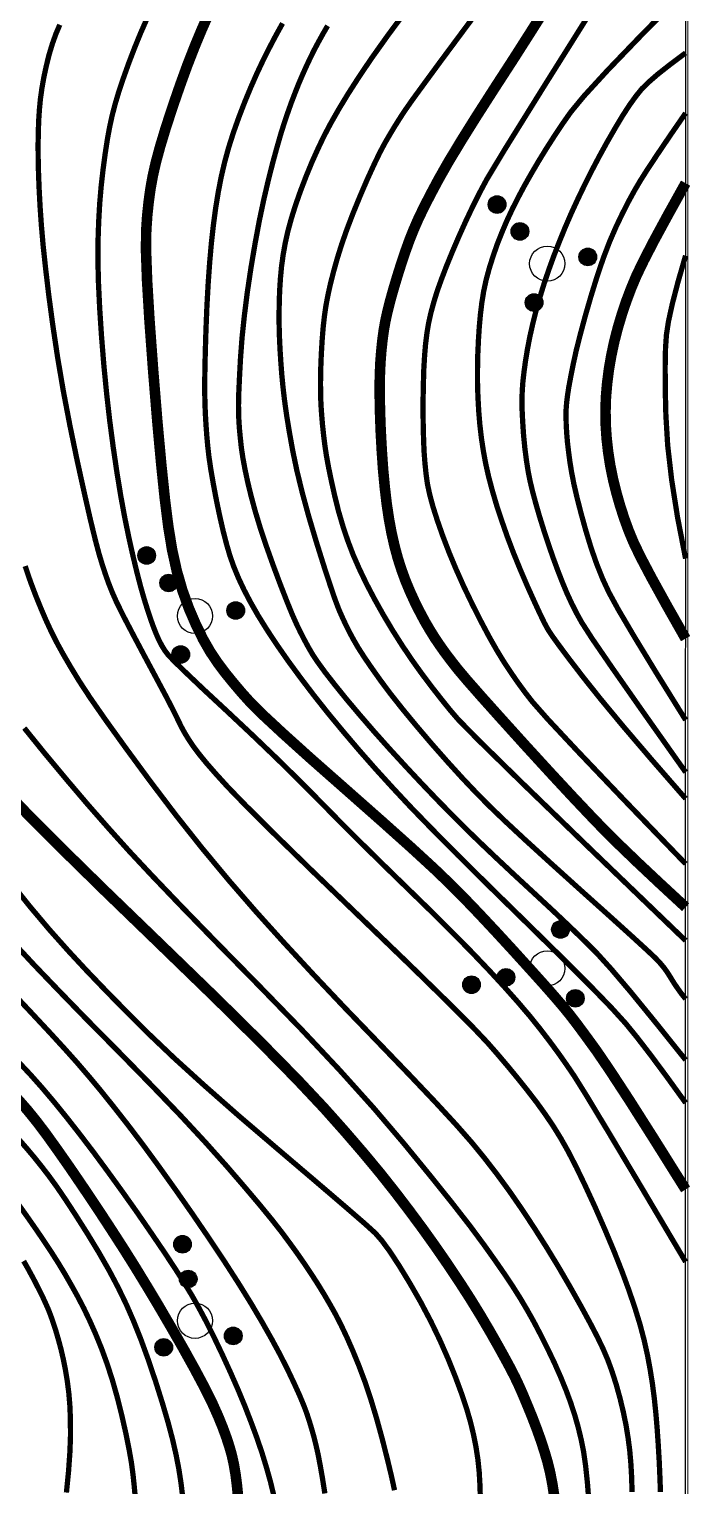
# Model space of a CAD drawing. Extents: x 396500 to 398250, y 1005980 to 1008200.
# Drawn here: x 398240.68 to 398250.08, y 1007871.7 to 1007892.37 of the extents above; entities that cross this region are included whole.
import ezdxf

# ---------------------------------------------------------------- set-up
doc = ezdxf.new("R2010")
doc.units = 0
doc.header["$LTSCALE"] = 0.5
doc.layers.get('0').update_dxf_attribs({"linetype": 'CONTINUOUS'})
doc.layers.add('ASSIST', color=7, linetype='CONTINUOUS', plot=False)
doc.layers.add('DGX', color=2, linetype='CONTINUOUS')
doc.layers.add('ZBTZ', color=3, linetype='CONTINUOUS')
doc.layers.add('绘图层', color=6, linetype='CONTINUOUS', lineweight=5)
doc.linetypes.add('1161', pattern='A,0,[149,AAA.SHX,S=0.15,R=0,X=0,Y=0],-1.6', length=1.6)

# ---------------------------------------------------------------- blocks, each defined once
blk = doc.blocks.new('*U110')
at = {"linetype": 'Continuous'}
for points in [[(-0.25, 2.2), (-0.238, 2.123), (-0.238, 2.277)], [(-0.238, 2.277), (-0.202, 2.053), (-0.202, 2.347)], [(-0.202, 2.053), (-0.238, 2.277), (-0.238, 2.123)], [(-0.202, 2.347), (-0.147, 1.998), (-0.147, 2.402)], [(-0.147, 1.998), (-0.202, 2.347), (-0.202, 2.053)], [(-0.147, 2.402), (-0.077, 1.962), (-0.077, 2.438)], [(-0.077, 1.962), (-0.147, 2.402), (-0.147, 1.998)], [(-0.077, 2.438), (0, 1.95), (0, 2.45)], [(0, 1.95), (-0.077, 2.438), (-0.077, 1.962)], [(0, 2.45), (0.077, 1.962), (0.077, 2.438)], [(0.077, 1.962), (0, 2.45), (0, 1.95)], [(0.077, 2.438), (0.147, 1.998), (0.147, 2.402)], [(0.147, 1.998), (0.077, 2.438), (0.077, 1.962)], [(0.147, 2.402), (0.202, 2.053), (0.202, 2.347)], [(0.202, 2.053), (0.147, 2.402), (0.147, 1.998)], [(0.202, 2.347), (0.238, 2.123), (0.238, 2.277)], [(0.238, 2.123), (0.202, 2.347), (0.202, 2.053)], [(0.25, 2.2), (0.238, 2.277), (0.238, 2.123)]]:
    blk.add_solid(points, dxfattribs=at)
blk = doc.blocks.new('*U109')
at = {"linetype": 'Continuous'}
for points in [[(-0.25, 1.2), (-0.238, 1.123), (-0.238, 1.277)], [(-0.238, 1.277), (-0.202, 1.053), (-0.202, 1.347)], [(-0.202, 1.053), (-0.238, 1.277), (-0.238, 1.123)], [(-0.202, 1.347), (-0.147, 0.998), (-0.147, 1.402)], [(-0.147, 0.998), (-0.202, 1.347), (-0.202, 1.053)], [(-0.147, 1.402), (-0.077, 0.962), (-0.077, 1.438)], [(-0.077, 0.962), (-0.147, 1.402), (-0.147, 0.998)], [(-0.077, 1.438), (0, 0.95), (0, 1.45)], [(0, 0.95), (-0.077, 1.438), (-0.077, 0.962)], [(0, 1.45), (0.077, 0.962), (0.077, 1.438)], [(0.077, 0.962), (0, 1.45), (0, 0.95)], [(0.077, 1.438), (0.147, 0.998), (0.147, 1.402)], [(0.147, 0.998), (0.077, 1.438), (0.077, 0.962)], [(0.147, 1.402), (0.202, 1.053), (0.202, 1.347)], [(0.202, 1.053), (0.147, 1.402), (0.147, 0.998)], [(0.202, 1.347), (0.238, 1.123), (0.238, 1.277)], [(0.238, 1.123), (0.202, 1.347), (0.202, 1.053)], [(0.25, 1.2), (0.238, 1.277), (0.238, 1.123)]]:
    blk.add_solid(points, dxfattribs=at)
blk = doc.blocks.new('*U108')
at = {"linetype": 'Continuous'}
for points in [[(-1.202, -0.453), (-1.147, -0.802), (-1.147, -0.398)], [(-1.147, -0.398), (-1.077, -0.838), (-1.077, -0.362)], [(-1.077, -0.838), (-1.147, -0.398), (-1.147, -0.802)], [(-1.077, -0.362), (-1, -0.85), (-1, -0.35)], [(-1, -0.85), (-1.077, -0.362), (-1.077, -0.838)], [(-1, -0.35), (-0.923, -0.838), (-0.923, -0.362)], [(-0.923, -0.838), (-1, -0.35), (-1, -0.85)], [(-0.923, -0.362), (-0.853, -0.802), (-0.853, -0.398)], [(-0.853, -0.802), (-0.923, -0.362), (-0.923, -0.838)], [(-0.853, -0.398), (-0.798, -0.747), (-0.798, -0.453)], [(-0.798, -0.747), (-0.853, -0.398), (-0.853, -0.802)], [(-1.25, -0.6), (-1.238, -0.677), (-1.238, -0.523)], [(-1.238, -0.523), (-1.202, -0.747), (-1.202, -0.453)], [(-1.202, -0.747), (-1.238, -0.523), (-1.238, -0.677)], [(-1.147, -0.802), (-1.202, -0.453), (-1.202, -0.747)], [(-0.798, -0.453), (-0.762, -0.677), (-0.762, -0.523)], [(-0.762, -0.677), (-0.798, -0.453), (-0.798, -0.747)], [(-0.75, -0.6), (-0.762, -0.523), (-0.762, -0.677)]]:
    blk.add_solid(points, dxfattribs=at)
blk = doc.blocks.new('*U107')
at = {"linetype": 'Continuous'}
for points in [[(0.798, -0.453), (0.853, -0.802), (0.853, -0.398)], [(0.853, -0.398), (0.923, -0.838), (0.923, -0.362)], [(0.923, -0.838), (0.853, -0.398), (0.853, -0.802)], [(0.923, -0.362), (1, -0.85), (1, -0.35)], [(1, -0.85), (0.923, -0.362), (0.923, -0.838)], [(1, -0.35), (1.077, -0.838), (1.077, -0.362)], [(1.077, -0.838), (1, -0.35), (1, -0.85)], [(1.077, -0.362), (1.147, -0.802), (1.147, -0.398)], [(1.147, -0.802), (1.077, -0.362), (1.077, -0.838)], [(1.147, -0.398), (1.202, -0.747), (1.202, -0.453)], [(1.202, -0.747), (1.147, -0.398), (1.147, -0.802)], [(0.75, -0.6), (0.762, -0.677), (0.762, -0.523)], [(0.762, -0.523), (0.798, -0.747), (0.798, -0.453)], [(0.798, -0.747), (0.762, -0.523), (0.762, -0.677)], [(0.853, -0.802), (0.798, -0.453), (0.798, -0.747)], [(1.202, -0.453), (1.238, -0.677), (1.238, -0.523)], [(1.238, -0.677), (1.202, -0.453), (1.202, -0.747)], [(1.25, -0.6), (1.238, -0.523), (1.238, -0.677)]]:
    blk.add_solid(points, dxfattribs=at)
blk = doc.blocks.new('gc160')
for centre, radius in [((0, 2.2), 0.25), ((0, 1.2), 0.25), ((0, 0), 0.5), ((-1, -0.6), 0.25), ((1, -0.6), 0.25)]:
    blk.add_circle(centre, radius)
at = {"linetype": 'Continuous'}
for name in ['*U110', '*U109', '*U108', '*U107']:
    blk.add_blockref(name, (0, 0), dxfattribs=at)

msp = doc.modelspace()

# ---------------------------------------------------------------- linework, layer by layer
at = {"layer": 'ASSIST', "linetype": '1161', "flags": 128}
msp.add_lwpolyline([(398250, 1007900.306), (398250, 1007900.306), (398249.986, 1007800)], dxfattribs=at)
at = {"layer": 'DGX', "linetype": 'Continuous', "const_width": 0.075}
for points in [[(398248.841, 1007892.91), (398247.985, 1007891.547), (398247.432, 1007890.658), (398247.181, 1007890.241), (398247.081, 1007890.055), (398246.981, 1007889.856), (398246.881, 1007889.645), (398246.78, 1007889.421), (398246.686, 1007889.201), (398246.603, 1007888.998), (398246.533, 1007888.815), (398246.474, 1007888.65), (398246.426, 1007888.495), (398246.385, 1007888.344), (398246.352, 1007888.197), (398246.328, 1007888.053), (398246.309, 1007887.902), (398246.295, 1007887.735), (398246.284, 1007887.552), (398246.278, 1007887.352), (398246.274, 1007887.146), (398246.273, 1007886.945), (398246.275, 1007886.749), (398246.28, 1007886.556), (398246.287, 1007886.374), (398246.3, 1007886.205), (398246.316, 1007886.05), (398246.336, 1007885.909), (398246.367, 1007885.763), (398246.413, 1007885.592), (398246.475, 1007885.397), (398246.552, 1007885.177), (398246.642, 1007884.942), (398246.742, 1007884.702), (398246.852, 1007884.456), (398246.972, 1007884.206), (398247.094, 1007883.965), (398247.208, 1007883.75), (398247.315, 1007883.561), (398247.415, 1007883.397), (398247.513, 1007883.248), (398247.613, 1007883.103), (398247.717, 1007882.961), (398247.824, 1007882.823), (398248.041, 1007882.577), (398248.476, 1007882.112), (398249.129, 1007881.427), (398250, 1007880.523)], [(398250, 1007892.917), (398249.374, 1007892.283), (398248.894, 1007891.784), (398248.559, 1007891.419), (398248.37, 1007891.19), (398248.254, 1007891.025), (398248.14, 1007890.854), (398248.027, 1007890.678), (398247.915, 1007890.496), (398247.808, 1007890.314), (398247.709, 1007890.139), (398247.619, 1007889.97), (398247.538, 1007889.809), (398247.463, 1007889.648), (398247.393, 1007889.484), (398247.327, 1007889.317), (398247.267, 1007889.145), (398247.213, 1007888.974), (398247.168, 1007888.807), (398247.133, 1007888.643), (398247.107, 1007888.482), (398247.087, 1007888.317), (398247.071, 1007888.141), (398247.059, 1007887.953), (398247.05, 1007887.754), (398247.046, 1007887.549), (398247.046, 1007887.347), (398247.052, 1007887.147), (398247.063, 1007886.949), (398247.079, 1007886.755), (398247.101, 1007886.565), (398247.129, 1007886.381), (398247.162, 1007886.202), (398247.203, 1007886.019), (398247.255, 1007885.823), (398247.316, 1007885.615), (398247.389, 1007885.394), (398247.469, 1007885.165), (398247.557, 1007884.933), (398247.653, 1007884.698), (398247.755, 1007884.46), (398247.853, 1007884.243), (398247.933, 1007884.07), (398247.996, 1007883.94), (398248.042, 1007883.855), (398248.101, 1007883.764), (398248.205, 1007883.62), (398248.353, 1007883.422), (398248.546, 1007883.171), (398248.798, 1007882.855), (398249.124, 1007882.462), (398249.525, 1007881.993), (398250, 1007881.448)], [(398246.063, 1007892.669), (398245.776, 1007892.282), (398245.54, 1007891.951), (398245.356, 1007891.678), (398245.205, 1007891.443), (398245.073, 1007891.225), (398244.959, 1007891.024), (398244.863, 1007890.842), (398244.778, 1007890.663), (398244.694, 1007890.476), (398244.613, 1007890.279), (398244.534, 1007890.073), (398244.462, 1007889.868), (398244.402, 1007889.676), (398244.353, 1007889.496), (398244.316, 1007889.329), (398244.287, 1007889.166), (398244.264, 1007889), (398244.248, 1007888.829), (398244.237, 1007888.655), (398244.231, 1007888.481), (398244.229, 1007888.31), (398244.23, 1007888.142), (398244.235, 1007887.977), (398244.243, 1007887.812), (398244.254, 1007887.642), (398244.267, 1007887.469), (398244.284, 1007887.292), (398244.306, 1007887.102), (398244.336, 1007886.887), (398244.375, 1007886.649), (398244.422, 1007886.387), (398244.482, 1007886.101), (398244.558, 1007885.789), (398244.65, 1007885.452), (398244.758, 1007885.09), (398244.865, 1007884.749), (398244.955, 1007884.474), (398245.026, 1007884.267), (398245.08, 1007884.126), (398245.127, 1007884.02), (398245.176, 1007883.914), (398245.229, 1007883.809), (398245.285, 1007883.705), (398245.351, 1007883.591), (398245.437, 1007883.457), (398245.543, 1007883.302), (398245.667, 1007883.127), (398245.813, 1007882.932), (398245.983, 1007882.717), (398246.177, 1007882.482), (398246.395, 1007882.226), (398246.619, 1007881.972), (398246.83, 1007881.74), (398247.029, 1007881.53), (398247.215, 1007881.342), (398247.431, 1007881.134), (398247.718, 1007880.867), (398248.077, 1007880.54), (398248.507, 1007880.152), (398248.923, 1007879.779), (398249.239, 1007879.493), (398249.455, 1007879.295), (398249.572, 1007879.185), (398249.635, 1007879.118), (398249.693, 1007879.049), (398249.744, 1007878.978), (398249.79, 1007878.904), (398249.836, 1007878.83), (398249.886, 1007878.756), (398249.94, 1007878.681), (398250, 1007878.605)], [(398247.134, 1007892.735), (398246.823, 1007892.316), (398246.523, 1007891.912), (398246.289, 1007891.593), (398246.119, 1007891.36), (398246.015, 1007891.211), (398245.944, 1007891.103), (398245.873, 1007890.99), (398245.802, 1007890.872), (398245.731, 1007890.75), (398245.656, 1007890.609), (398245.573, 1007890.436), (398245.48, 1007890.233), (398245.379, 1007889.998), (398245.279, 1007889.754), (398245.192, 1007889.526), (398245.117, 1007889.312), (398245.055, 1007889.113), (398245.003, 1007888.928), (398244.959, 1007888.756), (398244.924, 1007888.598), (398244.896, 1007888.453), (398244.874, 1007888.305), (398244.855, 1007888.137), (398244.84, 1007887.951), (398244.828, 1007887.746), (398244.82, 1007887.54), (398244.817, 1007887.352), (398244.818, 1007887.182), (398244.824, 1007887.029), (398244.834, 1007886.887), (398244.846, 1007886.746), (398244.861, 1007886.606), (398244.878, 1007886.468), (398244.9, 1007886.32), (398244.931, 1007886.15), (398244.971, 1007885.957), (398245.019, 1007885.743), (398245.074, 1007885.522), (398245.137, 1007885.308), (398245.206, 1007885.103), (398245.281, 1007884.906), (398245.368, 1007884.708), (398245.467, 1007884.501), (398245.581, 1007884.284), (398245.708, 1007884.057), (398245.843, 1007883.831), (398245.981, 1007883.614), (398246.121, 1007883.407), (398246.264, 1007883.208), (398246.403, 1007883.024), (398246.533, 1007882.858), (398246.653, 1007882.709), (398246.764, 1007882.579), (398247.046, 1007882.291), (398247.679, 1007881.671), (398248.664, 1007880.718), (398250, 1007879.433)], [(398249.643, 1007871.61), (398249.635, 1007871.832), (398249.625, 1007872.056), (398249.612, 1007872.278), (398249.597, 1007872.497), (398249.579, 1007872.713), (398249.557, 1007872.927), (398249.53, 1007873.138), (398249.497, 1007873.346), (398249.459, 1007873.551), (398249.412, 1007873.762), (398249.353, 1007873.986), (398249.28, 1007874.223), (398249.195, 1007874.473), (398249.097, 1007874.739), (398248.985, 1007875.023), (398248.858, 1007875.325), (398248.718, 1007875.645), (398248.576, 1007875.953), (398248.448, 1007876.219), (398248.332, 1007876.444), (398248.228, 1007876.628), (398248.126, 1007876.793), (398248.013, 1007876.961), (398247.889, 1007877.133), (398247.754, 1007877.308), (398247.614, 1007877.483), (398247.474, 1007877.653), (398247.334, 1007877.818), (398247.193, 1007877.979), (398246.975, 1007878.209), (398246.6, 1007878.584), (398246.069, 1007879.103), (398245.382, 1007879.765), (398244.69, 1007880.431), (398244.146, 1007880.962), (398243.75, 1007881.356), (398243.5, 1007881.614), (398243.338, 1007881.792), (398243.203, 1007881.946), (398243.096, 1007882.077), (398243.015, 1007882.184), (398242.951, 1007882.279), (398242.893, 1007882.373), (398242.841, 1007882.467), (398242.796, 1007882.56), (398242.734, 1007882.686), (398242.636, 1007882.877), (398242.5, 1007883.132), (398242.328, 1007883.453), (398242.156, 1007883.777), (398242.019, 1007884.039), (398241.919, 1007884.242), (398241.856, 1007884.385), (398241.81, 1007884.502), (398241.764, 1007884.63), (398241.719, 1007884.768), (398241.674, 1007884.917), (398241.621, 1007885.115), (398241.551, 1007885.403), (398241.465, 1007885.78), (398241.362, 1007886.247), (398241.258, 1007886.75), (398241.165, 1007887.237), (398241.085, 1007887.708), (398241.017, 1007888.162), (398240.96, 1007888.586), (398240.915, 1007888.965), (398240.879, 1007889.299), (398240.854, 1007889.588), (398240.836, 1007889.847), (398240.823, 1007890.091), (398240.814, 1007890.32), (398240.809, 1007890.534), (398240.808, 1007890.733), (398240.811, 1007890.915), (398240.817, 1007891.082), (398240.827, 1007891.232), (398240.841, 1007891.377), (398240.862, 1007891.528), (398240.89, 1007891.685), (398240.925, 1007891.848), (398240.965, 1007892.009), (398241.011, 1007892.16), (398241.061, 1007892.3), (398241.116, 1007892.429)], [(398250, 1007874.875), (398249.385, 1007875.912), (398248.916, 1007876.698), (398248.594, 1007877.232), (398248.417, 1007877.515), (398248.309, 1007877.673), (398248.194, 1007877.836), (398248.07, 1007878.004), (398247.938, 1007878.176), (398247.792, 1007878.358), (398247.623, 1007878.556), (398247.432, 1007878.771), (398247.219, 1007879.002), (398246.978, 1007879.255), (398246.704, 1007879.534), (398246.396, 1007879.84), (398246.055, 1007880.172), (398245.707, 1007880.511), (398245.379, 1007880.834), (398245.072, 1007881.141), (398244.785, 1007881.433), (398244.496, 1007881.724), (398244.183, 1007882.031), (398243.847, 1007882.353), (398243.487, 1007882.691), (398243.155, 1007882.999), (398242.906, 1007883.236), (398242.737, 1007883.4), (398242.65, 1007883.492), (398242.605, 1007883.552), (398242.562, 1007883.623), (398242.521, 1007883.702), (398242.482, 1007883.791), (398242.442, 1007883.893), (398242.4, 1007884.01), (398242.357, 1007884.142), (398242.311, 1007884.289), (398242.263, 1007884.458), (398242.211, 1007884.658), (398242.156, 1007884.886), (398242.098, 1007885.145), (398242.039, 1007885.43), (398241.982, 1007885.74), (398241.927, 1007886.076), (398241.874, 1007886.436), (398241.824, 1007886.815), (398241.78, 1007887.203), (398241.741, 1007887.602), (398241.708, 1007888.011), (398241.682, 1007888.407), (398241.665, 1007888.766), (398241.657, 1007889.087), (398241.659, 1007889.372), (398241.668, 1007889.634), (398241.682, 1007889.888), (398241.703, 1007890.135), (398241.73, 1007890.374), (398241.76, 1007890.598), (398241.791, 1007890.8), (398241.824, 1007890.981), (398241.859, 1007891.14), (398241.9, 1007891.298), (398241.952, 1007891.473), (398242.017, 1007891.667), (398242.093, 1007891.88), (398242.176, 1007892.097), (398242.262, 1007892.308), (398242.351, 1007892.511)], [(398244.279, 1007892.449), (398244.179, 1007892.269), (398244.085, 1007892.09), (398243.997, 1007891.914), (398243.912, 1007891.733), (398243.827, 1007891.54), (398243.743, 1007891.337), (398243.66, 1007891.122), (398243.582, 1007890.903), (398243.513, 1007890.687), (398243.455, 1007890.474), (398243.406, 1007890.264), (398243.365, 1007890.05), (398243.328, 1007889.823), (398243.296, 1007889.584), (398243.268, 1007889.332), (398243.244, 1007889.061), (398243.223, 1007888.767), (398243.205, 1007888.447), (398243.191, 1007888.103), (398243.181, 1007887.772), (398243.175, 1007887.489), (398243.173, 1007887.256), (398243.176, 1007887.071), (398243.182, 1007886.913), (398243.191, 1007886.758), (398243.202, 1007886.607), (398243.215, 1007886.46), (398243.233, 1007886.301), (398243.26, 1007886.118), (398243.296, 1007885.911), (398243.34, 1007885.678), (398243.389, 1007885.445), (398243.437, 1007885.237), (398243.485, 1007885.052), (398243.532, 1007884.891), (398243.586, 1007884.739), (398243.652, 1007884.579), (398243.731, 1007884.411), (398243.822, 1007884.237), (398243.928, 1007884.051), (398244.053, 1007883.85), (398244.195, 1007883.635), (398244.356, 1007883.404), (398244.533, 1007883.163), (398244.722, 1007882.915), (398244.924, 1007882.66), (398245.14, 1007882.399), (398245.366, 1007882.133), (398245.601, 1007881.866), (398245.846, 1007881.597), (398246.099, 1007881.326), (398246.395, 1007881.021), (398246.767, 1007880.646), (398247.214, 1007880.203), (398247.737, 1007879.691), (398248.246, 1007879.191), (398248.651, 1007878.786), (398248.951, 1007878.476), (398249.148, 1007878.259), (398249.309, 1007878.062), (398249.505, 1007877.808), (398249.735, 1007877.498), (398250, 1007877.131)], [(398244.918, 1007892.414), (398244.853, 1007892.302), (398244.791, 1007892.19), (398244.731, 1007892.078), (398244.674, 1007891.963), (398244.618, 1007891.844), (398244.563, 1007891.722), (398244.509, 1007891.596), (398244.457, 1007891.465), (398244.405, 1007891.33), (398244.355, 1007891.189), (398244.305, 1007891.043), (398244.254, 1007890.881), (398244.199, 1007890.69), (398244.139, 1007890.471), (398244.076, 1007890.223), (398244.012, 1007889.949), (398243.949, 1007889.651), (398243.889, 1007889.329), (398243.83, 1007888.982), (398243.778, 1007888.633), (398243.736, 1007888.301), (398243.703, 1007887.987), (398243.681, 1007887.691), (398243.667, 1007887.427), (398243.657, 1007887.208), (398243.653, 1007887.035), (398243.654, 1007886.908), (398243.659, 1007886.8), (398243.667, 1007886.685), (398243.679, 1007886.562), (398243.693, 1007886.431), (398243.714, 1007886.288), (398243.744, 1007886.126), (398243.782, 1007885.946), (398243.83, 1007885.748), (398243.889, 1007885.53), (398243.961, 1007885.292), (398244.047, 1007885.034), (398244.146, 1007884.756), (398244.246, 1007884.488), (398244.334, 1007884.262), (398244.409, 1007884.077), (398244.472, 1007883.934), (398244.53, 1007883.814), (398244.588, 1007883.701), (398244.646, 1007883.594), (398244.705, 1007883.493), (398244.78, 1007883.381), (398244.884, 1007883.238), (398245.019, 1007883.065), (398245.183, 1007882.862), (398245.371, 1007882.639), (398245.574, 1007882.404), (398245.792, 1007882.16), (398246.026, 1007881.905), (398246.261, 1007881.654), (398246.482, 1007881.423), (398246.689, 1007881.212), (398246.881, 1007881.02), (398247.081, 1007880.826), (398247.308, 1007880.61), (398247.563, 1007880.371), (398247.845, 1007880.11), (398248.124, 1007879.851), (398248.367, 1007879.621), (398248.575, 1007879.419), (398248.748, 1007879.246), (398248.942, 1007879.032), (398249.216, 1007878.71), (398249.568, 1007878.279), (398250, 1007877.74)], [(398250, 1007892.029), (398249.785, 1007891.868), (398249.609, 1007891.73), (398249.473, 1007891.612), (398249.377, 1007891.517), (398249.296, 1007891.417), (398249.205, 1007891.291), (398249.105, 1007891.137), (398248.996, 1007890.955), (398248.883, 1007890.758), (398248.774, 1007890.56), (398248.668, 1007890.359), (398248.566, 1007890.155), (398248.468, 1007889.951), (398248.374, 1007889.747), (398248.286, 1007889.543), (398248.203, 1007889.339), (398248.125, 1007889.137), (398248.053, 1007888.939), (398247.988, 1007888.745), (398247.929, 1007888.554), (398247.876, 1007888.367), (398247.83, 1007888.184), (398247.789, 1007888.003), (398247.755, 1007887.826), (398247.727, 1007887.657), (398247.706, 1007887.502), (398247.69, 1007887.362), (398247.681, 1007887.236), (398247.677, 1007887.108), (398247.679, 1007886.962), (398247.687, 1007886.798), (398247.699, 1007886.615), (398247.717, 1007886.43), (398247.739, 1007886.257), (398247.764, 1007886.097), (398247.793, 1007885.95), (398247.829, 1007885.8), (398247.874, 1007885.634), (398247.927, 1007885.45), (398247.99, 1007885.248), (398248.057, 1007885.045), (398248.123, 1007884.855), (398248.188, 1007884.679), (398248.252, 1007884.515), (398248.316, 1007884.362), (398248.383, 1007884.217), (398248.452, 1007884.08), (398248.524, 1007883.95), (398248.67, 1007883.723), (398248.965, 1007883.293), (398249.409, 1007882.659), (398250, 1007881.823)], [(398250, 1007891.175), (398249.78, 1007890.856), (398249.6, 1007890.59), (398249.459, 1007890.377), (398249.357, 1007890.216), (398249.274, 1007890.075), (398249.189, 1007889.919), (398249.102, 1007889.748), (398249.013, 1007889.562), (398248.923, 1007889.355), (398248.834, 1007889.123), (398248.746, 1007888.865), (398248.658, 1007888.581), (398248.576, 1007888.298), (398248.507, 1007888.042), (398248.449, 1007887.814), (398248.405, 1007887.613), (398248.37, 1007887.437), (398248.342, 1007887.288), (398248.323, 1007887.164), (398248.311, 1007887.065), (398248.304, 1007886.974), (398248.303, 1007886.872), (398248.305, 1007886.759), (398248.312, 1007886.635), (398248.323, 1007886.503), (398248.339, 1007886.367), (398248.358, 1007886.224), (398248.382, 1007886.077), (398248.414, 1007885.913), (398248.458, 1007885.722), (398248.514, 1007885.503), (398248.582, 1007885.257), (398248.658, 1007885.007), (398248.738, 1007884.777), (398248.822, 1007884.567), (398248.91, 1007884.377), (398249.045, 1007884.13), (398249.272, 1007883.745), (398249.59, 1007883.223), (398250, 1007882.564)], [(398250, 1007889.153), (398249.893, 1007888.782), (398249.812, 1007888.471), (398249.757, 1007888.22), (398249.728, 1007888.03), (398249.715, 1007887.838), (398249.71, 1007887.585), (398249.711, 1007887.269), (398249.72, 1007886.891), (398249.746, 1007886.457), (398249.802, 1007885.972), (398249.886, 1007885.438), (398250, 1007884.853)], [(398249.24, 1007871.608), (398249.234, 1007871.819), (398249.223, 1007872.015), (398249.207, 1007872.198), (398249.184, 1007872.375), (398249.154, 1007872.559), (398249.115, 1007872.748), (398249.068, 1007872.943), (398249.015, 1007873.134), (398248.958, 1007873.313), (398248.897, 1007873.48), (398248.831, 1007873.635), (398248.751, 1007873.802), (398248.646, 1007874.004), (398248.517, 1007874.241), (398248.364, 1007874.513), (398248.197, 1007874.8), (398248.027, 1007875.079), (398247.854, 1007875.352), (398247.679, 1007875.617), (398247.502, 1007875.873), (398247.323, 1007876.117), (398247.144, 1007876.349), (398246.964, 1007876.569), (398246.745, 1007876.818), (398246.451, 1007877.137), (398246.081, 1007877.527), (398245.637, 1007877.988), (398245.167, 1007878.475), (398244.721, 1007878.947), (398244.299, 1007879.403), (398243.902, 1007879.843), (398243.519, 1007880.284), (398243.139, 1007880.741), (398242.762, 1007881.216), (398242.389, 1007881.708), (398242.048, 1007882.172), (398241.768, 1007882.561), (398241.548, 1007882.877), (398241.39, 1007883.118), (398241.27, 1007883.315), (398241.163, 1007883.499), (398241.07, 1007883.668), (398240.992, 1007883.824), (398240.92, 1007883.98), (398240.848, 1007884.147), (398240.775, 1007884.327), (398240.702, 1007884.519), (398240.624, 1007884.747)], [(398248.629, 1007871.447), (398248.606, 1007871.741), (398248.58, 1007871.986), (398248.552, 1007872.183), (398248.517, 1007872.356), (398248.475, 1007872.529), (398248.426, 1007872.702), (398248.369, 1007872.875), (398248.303, 1007873.053), (398248.227, 1007873.239), (398248.141, 1007873.434), (398248.044, 1007873.637), (398247.943, 1007873.838), (398247.845, 1007874.025), (398247.748, 1007874.197), (398247.654, 1007874.356), (398247.552, 1007874.517), (398247.431, 1007874.699), (398247.292, 1007874.9), (398247.135, 1007875.12), (398246.94, 1007875.383), (398246.687, 1007875.708), (398246.375, 1007876.097), (398246.005, 1007876.549), (398245.576, 1007877.053), (398245.088, 1007877.596), (398244.54, 1007878.18), (398243.933, 1007878.805), (398243.341, 1007879.407), (398242.837, 1007879.925), (398242.422, 1007880.359), (398242.095, 1007880.709), (398241.809, 1007881.027), (398241.515, 1007881.362), (398241.213, 1007881.717), (398240.903, 1007882.089), (398240.612, 1007882.449)], [(398247.087, 1007871.48), (398247.081, 1007871.702), (398247.07, 1007871.892), (398247.052, 1007872.067), (398247.025, 1007872.243), (398246.99, 1007872.421), (398246.947, 1007872.599), (398246.892, 1007872.79), (398246.821, 1007873.002), (398246.734, 1007873.237), (398246.631, 1007873.493), (398246.513, 1007873.761), (398246.383, 1007874.031), (398246.24, 1007874.302), (398246.084, 1007874.574), (398245.932, 1007874.823), (398245.8, 1007875.024), (398245.687, 1007875.177), (398245.595, 1007875.282), (398245.447, 1007875.416), (398245.169, 1007875.657), (398244.762, 1007876.005), (398244.226, 1007876.461), (398243.66, 1007876.944), (398243.166, 1007877.379), (398242.743, 1007877.763), (398242.391, 1007878.098), (398242.081, 1007878.406), (398241.784, 1007878.708), (398241.5, 1007879.004), (398241.229, 1007879.296), (398240.962, 1007879.596), (398240.689, 1007879.92), (398240.41, 1007880.269)], [(398245.868, 1007871.634), (398245.824, 1007871.835), (398245.766, 1007872.077), (398245.694, 1007872.359), (398245.614, 1007872.651), (398245.532, 1007872.922), (398245.448, 1007873.173), (398245.361, 1007873.404), (398245.275, 1007873.614), (398245.191, 1007873.805), (398245.11, 1007873.976), (398245.032, 1007874.128), (398244.952, 1007874.27), (398244.868, 1007874.414), (398244.779, 1007874.559), (398244.685, 1007874.704), (398244.586, 1007874.852), (398244.483, 1007875), (398244.374, 1007875.15), (398244.261, 1007875.302), (398244.126, 1007875.474), (398243.952, 1007875.686), (398243.739, 1007875.938), (398243.488, 1007876.229), (398243.189, 1007876.564), (398242.835, 1007876.946), (398242.424, 1007877.374), (398241.958, 1007877.85), (398241.495, 1007878.318), (398241.097, 1007878.728), (398240.762, 1007879.077), (398240.492, 1007879.367)]]:
    msp.add_lwpolyline(points, dxfattribs=at)
at = {"layer": 'DGX', "color": 3, "linetype": 'Continuous', "lineweight": -2, "const_width": 0.15}
for points in [[(398248.029, 1007892.686), (398247.806, 1007892.334), (398247.561, 1007891.95), (398247.291, 1007891.534), (398247.03, 1007891.127), (398246.81, 1007890.775), (398246.629, 1007890.475), (398246.489, 1007890.228), (398246.377, 1007890.018), (398246.281, 1007889.83), (398246.201, 1007889.663), (398246.138, 1007889.518), (398246.081, 1007889.376), (398246.024, 1007889.218), (398245.965, 1007889.043), (398245.905, 1007888.853), (398245.849, 1007888.665), (398245.802, 1007888.497), (398245.765, 1007888.348), (398245.737, 1007888.219), (398245.715, 1007888.093), (398245.696, 1007887.953), (398245.68, 1007887.8), (398245.667, 1007887.633), (398245.659, 1007887.442), (398245.657, 1007887.22), (398245.661, 1007886.965), (398245.671, 1007886.677), (398245.687, 1007886.384), (398245.706, 1007886.112), (398245.73, 1007885.86), (398245.757, 1007885.629), (398245.789, 1007885.415), (398245.826, 1007885.216), (398245.868, 1007885.031), (398245.914, 1007884.86), (398245.966, 1007884.697), (398246.024, 1007884.539), (398246.088, 1007884.385), (398246.157, 1007884.235), (398246.229, 1007884.092), (398246.3, 1007883.959), (398246.371, 1007883.838), (398246.44, 1007883.727), (398246.512, 1007883.621), (398246.59, 1007883.511), (398246.675, 1007883.399), (398246.765, 1007883.284), (398246.895, 1007883.13), (398247.097, 1007882.9), (398247.371, 1007882.594), (398247.716, 1007882.212), (398248.074, 1007881.821), (398248.384, 1007881.487), (398248.645, 1007881.211), (398248.857, 1007880.991), (398249.07, 1007880.781), (398249.331, 1007880.53), (398249.641, 1007880.239), (398250, 1007879.907)], [(398250, 1007875.902), (398249.56, 1007876.604), (398249.203, 1007877.166), (398248.927, 1007877.588), (398248.735, 1007877.87), (398248.591, 1007878.068), (398248.464, 1007878.24), (398248.353, 1007878.384), (398248.258, 1007878.501), (398248.149, 1007878.628), (398247.996, 1007878.802), (398247.798, 1007879.022), (398247.556, 1007879.289), (398247.302, 1007879.565), (398247.068, 1007879.815), (398246.855, 1007880.037), (398246.662, 1007880.231), (398246.433, 1007880.451), (398246.109, 1007880.749), (398245.691, 1007881.123), (398245.178, 1007881.576), (398244.673, 1007882.021), (398244.278, 1007882.377), (398243.992, 1007882.643), (398243.816, 1007882.819), (398243.697, 1007882.951), (398243.581, 1007883.088), (398243.468, 1007883.227), (398243.36, 1007883.371), (398243.254, 1007883.528), (398243.15, 1007883.71), (398243.048, 1007883.917), (398242.948, 1007884.149), (398242.856, 1007884.404), (398242.776, 1007884.681), (398242.71, 1007884.981), (398242.657, 1007885.304), (398242.608, 1007885.693), (398242.556, 1007886.194), (398242.5, 1007886.805), (398242.441, 1007887.527), (398242.389, 1007888.235), (398242.355, 1007888.801), (398242.34, 1007889.227), (398242.343, 1007889.511), (398242.357, 1007889.72), (398242.378, 1007889.919), (398242.404, 1007890.107), (398242.436, 1007890.284), (398242.479, 1007890.474), (398242.54, 1007890.7), (398242.619, 1007890.961), (398242.716, 1007891.259), (398242.821, 1007891.563), (398242.924, 1007891.847), (398243.026, 1007892.109), (398243.126, 1007892.35), (398243.222, 1007892.568)], [(398250, 1007890.181), (398249.753, 1007889.737), (398249.554, 1007889.37), (398249.404, 1007889.08), (398249.302, 1007888.868), (398249.228, 1007888.692), (398249.159, 1007888.51), (398249.096, 1007888.323), (398249.038, 1007888.129), (398248.987, 1007887.932), (398248.945, 1007887.735), (398248.911, 1007887.538), (398248.886, 1007887.34), (398248.869, 1007887.143), (398248.863, 1007886.947), (398248.866, 1007886.751), (398248.879, 1007886.557), (398248.901, 1007886.364), (398248.931, 1007886.171), (398248.97, 1007885.98), (398249.017, 1007885.79), (398249.07, 1007885.604), (398249.128, 1007885.425), (398249.19, 1007885.254), (398249.258, 1007885.09), (398249.356, 1007884.885), (398249.513, 1007884.587), (398249.727, 1007884.199), (398250, 1007883.718)], [(398240.378, 1007881.521), (398240.668, 1007881.217), (398241.122, 1007880.762), (398241.74, 1007880.156), (398242.523, 1007879.4), (398243.318, 1007878.63), (398243.974, 1007877.983), (398244.49, 1007877.458), (398244.867, 1007877.057), (398245.161, 1007876.727), (398245.428, 1007876.417), (398245.667, 1007876.129), (398245.88, 1007875.86), (398246.076, 1007875.603), (398246.265, 1007875.348), (398246.447, 1007875.093), (398246.622, 1007874.84), (398246.789, 1007874.59), (398246.945, 1007874.348), (398247.09, 1007874.112), (398247.225, 1007873.883), (398247.344, 1007873.673), (398247.443, 1007873.494), (398247.522, 1007873.347), (398247.581, 1007873.231), (398247.633, 1007873.121), (398247.69, 1007872.992), (398247.752, 1007872.844), (398247.82, 1007872.678), (398247.886, 1007872.506), (398247.945, 1007872.342), (398247.996, 1007872.185), (398248.04, 1007872.037), (398248.077, 1007871.885), (398248.109, 1007871.721), (398248.136, 1007871.544)]]:
    msp.add_lwpolyline(points, dxfattribs=at)
at = {"layer": 'DGX', "linetype": 'Continuous', "const_width": 0.075, "flags": 128}
for points in [[(398240.396, 1007878.745), (398240.703, 1007878.419), (398240.967, 1007878.136), (398241.188, 1007877.895), (398241.366, 1007877.696), (398241.528, 1007877.507), (398241.703, 1007877.297), (398241.889, 1007877.065), (398242.088, 1007876.811), (398242.299, 1007876.533), (398242.522, 1007876.229), (398242.758, 1007875.899), (398243.006, 1007875.544), (398243.249, 1007875.188), (398243.468, 1007874.858), (398243.663, 1007874.555), (398243.834, 1007874.279), (398243.986, 1007874.022), (398244.123, 1007873.78), (398244.246, 1007873.553), (398244.353, 1007873.34), (398244.444, 1007873.148), (398244.52, 1007872.981), (398244.579, 1007872.839), (398244.623, 1007872.723), (398244.657, 1007872.618), (398244.69, 1007872.51), (398244.722, 1007872.398), (398244.751, 1007872.282), (398244.781, 1007872.151), (398244.812, 1007871.991), (398244.845, 1007871.803), (398244.879, 1007871.588)], [(398240.516, 1007877.725), (398240.692, 1007877.539), (398240.862, 1007877.348), (398241.034, 1007877.145), (398241.214, 1007876.923), (398241.402, 1007876.683), (398241.598, 1007876.426), (398241.798, 1007876.155), (398241.998, 1007875.879), (398242.199, 1007875.596), (398242.399, 1007875.306), (398242.587, 1007875.03), (398242.748, 1007874.787), (398242.882, 1007874.577), (398242.99, 1007874.4), (398243.088, 1007874.227), (398243.193, 1007874.03), (398243.304, 1007873.808), (398243.422, 1007873.561), (398243.539, 1007873.306), (398243.647, 1007873.06), (398243.746, 1007872.821), (398243.835, 1007872.591), (398243.917, 1007872.369), (398243.989, 1007872.156), (398244.052, 1007871.95), (398244.107, 1007871.753), (398244.154, 1007871.558)], [(398240.542, 1007876.604), (398240.649, 1007876.482), (398240.755, 1007876.356), (398240.86, 1007876.225), (398240.964, 1007876.09), (398241.076, 1007875.936), (398241.204, 1007875.748), (398241.348, 1007875.527), (398241.509, 1007875.273), (398241.67, 1007875.008), (398241.816, 1007874.753), (398241.945, 1007874.509), (398242.058, 1007874.275), (398242.163, 1007874.035), (398242.268, 1007873.772), (398242.372, 1007873.486), (398242.476, 1007873.178), (398242.572, 1007872.872), (398242.653, 1007872.597), (398242.718, 1007872.351), (398242.767, 1007872.135), (398242.806, 1007871.934), (398242.837, 1007871.734), (398242.861, 1007871.535)], [(398240.53, 1007875.689), (398240.674, 1007875.486), (398240.802, 1007875.302), (398240.913, 1007875.138), (398241.008, 1007874.994), (398241.096, 1007874.856), (398241.185, 1007874.709), (398241.274, 1007874.554), (398241.365, 1007874.391), (398241.455, 1007874.219), (398241.542, 1007874.037), (398241.627, 1007873.845), (398241.709, 1007873.644), (398241.787, 1007873.43), (398241.861, 1007873.202), (398241.93, 1007872.959), (398241.995, 1007872.701), (398242.052, 1007872.449), (398242.098, 1007872.223), (398242.133, 1007872.024), (398242.156, 1007871.851), (398242.172, 1007871.698), (398242.185, 1007871.558)], [(398240.603, 1007874.886), (398240.675, 1007874.759), (398240.748, 1007874.624), (398240.815, 1007874.493), (398240.873, 1007874.377), (398240.92, 1007874.275), (398240.958, 1007874.188), (398240.991, 1007874.101), (398241.025, 1007874.003), (398241.061, 1007873.892), (398241.097, 1007873.769), (398241.133, 1007873.635), (398241.166, 1007873.492), (398241.196, 1007873.34), (398241.223, 1007873.179), (398241.245, 1007873.005), (398241.26, 1007872.819), (398241.267, 1007872.619), (398241.268, 1007872.405), (398241.259, 1007872.168), (398241.24, 1007871.901), (398241.21, 1007871.601)]]:
    msp.add_lwpolyline(points, dxfattribs=at)
at = {"layer": 'DGX', "color": 3, "linetype": 'Continuous', "lineweight": -2, "const_width": 0.15, "flags": 128}
msp.add_lwpolyline([(398240.514, 1007877.189), (398240.659, 1007877.024), (398240.789, 1007876.863), (398240.923, 1007876.686), (398241.077, 1007876.471), (398241.253, 1007876.22), (398241.45, 1007875.931), (398241.652, 1007875.63), (398241.842, 1007875.34), (398242.022, 1007875.061), (398242.19, 1007874.794), (398242.354, 1007874.525), (398242.522, 1007874.245), (398242.694, 1007873.951), (398242.869, 1007873.646), (398243.032, 1007873.352), (398243.169, 1007873.095), (398243.279, 1007872.874), (398243.362, 1007872.689), (398243.427, 1007872.53), (398243.481, 1007872.383), (398243.525, 1007872.249), (398243.559, 1007872.127), (398243.586, 1007872.005), (398243.61, 1007871.867), (398243.63, 1007871.713), (398243.647, 1007871.543)], dxfattribs=at)
at = {"layer": '绘图层', "linetype": 'Continuous', "flags": 128}
msp.add_lwpolyline([(397850.03, 1008199.993), (397850.03, 1007799.993), (398250.03, 1007799.993), (398250.03, 1008199.993)], close=True, dxfattribs=at)

# ---------------------------------------------------------------- block references
at = {"layer": 'ZBTZ', "linetype": 'Continuous', "yscale": 0.5}
for p, xscale, rotation in [((398248.036, 1007889.039), 0.5000000000026559, 40.33753471019541), ((398243.036, 1007884.039), 0.5000000000315462, 38.64009521996279), ((398248.036, 1007879.039), 0.4999999999671548, 102.1979430560286), ((398243.036, 1007874.039), 0.5000000000116261, 9.305703915220006)]:
    msp.add_blockref('gc160', p, dxfattribs=dict(at, xscale=xscale, rotation=rotation))

doc.saveas('drawing.dxf')
